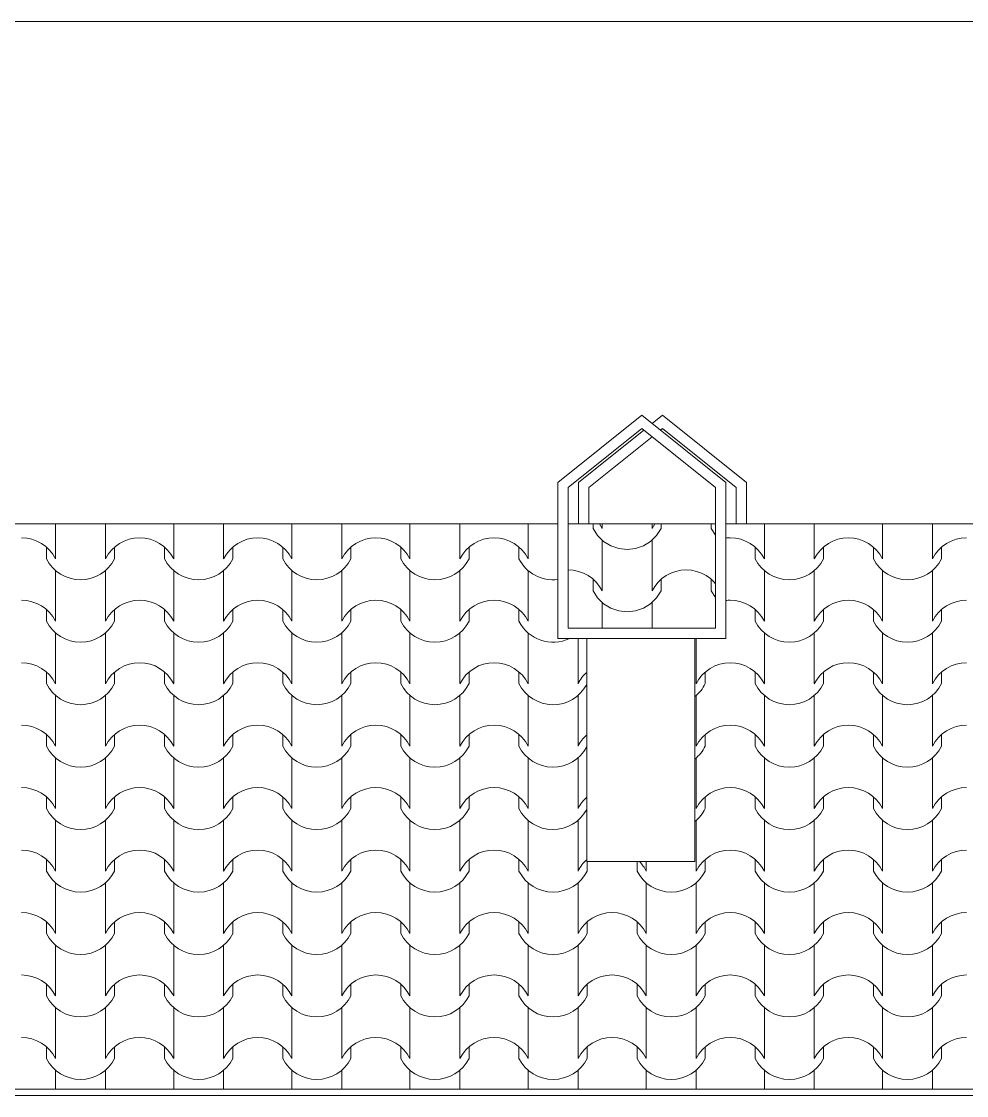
# Model space of a CAD drawing. Header units: millimetres. Extents: x 2791058 to 2855058, y -67651 to -18651.
# Drawn here: x 2811703 to 2816255, y -23822 to -18651 of the extents above; entities that cross this region are included whole.
import ezdxf

# ---------------------------------------------------------------- set-up
doc = ezdxf.new("R2010")
doc.units = ezdxf.units.MM
doc.header["$MEASUREMENT"] = 0
doc.layers.add('Shell - Roof_Pen_No__21', color=7, linetype='Continuous', lineweight=0)
doc.layers.add('Structural - Bearing_Pen_No__1', color=7, linetype='Continuous', lineweight=0)
doc.layers.add('Structural - Bearing_Pen_No__62', color=7, linetype='Continuous', lineweight=0, true_color=0xaaaaaa)

# ---------------------------------------------------------------- blocks, each defined once
blk = doc.blocks.new('*X2', base_point=(2247653.8, -76425))
at = {"layer": 'Structural - Bearing_Pen_No__62', "color": 253, "linetype": 'Continuous', "lineweight": 0, "true_color": 0xaaaaaa}
for p, q in [((2811867.5, -21069.6), (2811867.5, -21116)), ((2812108, -21069.6), (2812108, -21116)), ((2812436.5, -21069.6), (2812436.5, -21116)), ((2812676.9, -21069.6), (2812676.9, -21116)), ((2813005.4, -21069.6), (2813005.4, -21116)), ((2813245.9, -21069.6), (2813245.9, -21116)), ((2813574.4, -21069.6), (2813574.4, -21116)), ((2813814.9, -21069.6), (2813814.9, -21116)), ((2814143.4, -21069.6), (2814143.4, -21116)), ((2815281.3, -21069.6), (2815281.3, -21116)), ((2815521.7, -21069.6), (2815521.7, -21116)), ((2815850.2, -21069.6), (2815850.2, -21116)), ((2816090.7, -21069.6), (2816090.7, -21116)), ((2811867.5, -21116), (2811867.5, -21237.9)), ((2812108, -21116), (2812108, -21237.9)), ((2812436.5, -21116), (2812436.5, -21237.9)), ((2812676.9, -21116), (2812676.9, -21237.9)), ((2813005.4, -21116), (2813005.4, -21237.9)), ((2813245.9, -21116), (2813245.9, -21237.9)), ((2813574.4, -21116), (2813574.4, -21237.9)), ((2813814.9, -21116), (2813814.9, -21237.9)), ((2814143.4, -21116), (2814143.4, -21237.9)), ((2815281.3, -21116), (2815281.3, -21237.9)), ((2815521.7, -21116), (2815521.7, -21237.9)), ((2815850.2, -21116), (2815850.2, -21237.9)), ((2816090.7, -21116), (2816090.7, -21237.9)), ((2811823.5, -21181.8), (2811823.5, -21237.9)), ((2812152, -21181.8), (2812152, -21237.9)), ((2812392.5, -21181.8), (2812392.5, -21237.9)), ((2812721, -21181.8), (2812721, -21237.9)), ((2812961.4, -21181.8), (2812961.4, -21237.9)), ((2813289.9, -21181.8), (2813289.9, -21237.9)), ((2813530.4, -21181.8), (2813530.4, -21237.9)), ((2813858.9, -21181.8), (2813858.9, -21237.9)), ((2814099.3, -21181.8), (2814099.3, -21237.9)), ((2815237.3, -21181.8), (2815237.3, -21237.9)), ((2815565.8, -21181.8), (2815565.8, -21237.9)), ((2815806.2, -21181.8), (2815806.2, -21237.9)), ((2816134.7, -21181.8), (2816134.7, -21237.9)), ((2811867.5, -21294.7), (2811867.5, -21416.6)), ((2812108, -21294.7), (2812108, -21416.6)), ((2812436.5, -21294.7), (2812436.5, -21416.6)), ((2812676.9, -21294.7), (2812676.9, -21416.6)), ((2813005.4, -21294.7), (2813005.4, -21416.6)), ((2813245.9, -21294.7), (2813245.9, -21416.6)), ((2813574.4, -21294.7), (2813574.4, -21416.6)), ((2813814.9, -21294.7), (2813814.9, -21416.6)), ((2814143.4, -21294.7), (2814143.4, -21416.6)), ((2815281.3, -21294.7), (2815281.3, -21416.6)), ((2815521.7, -21294.7), (2815521.7, -21416.6)), ((2815850.2, -21294.7), (2815850.2, -21416.6)), ((2816090.7, -21294.7), (2816090.7, -21416.6)), ((2811867.5, -21416.6), (2811867.5, -21538.6)), ((2812108, -21416.6), (2812108, -21538.6)), ((2812436.5, -21416.6), (2812436.5, -21538.6)), ((2812676.9, -21416.6), (2812676.9, -21538.6)), ((2813005.4, -21416.6), (2813005.4, -21538.6)), ((2813245.9, -21416.6), (2813245.9, -21538.6)), ((2813574.4, -21416.6), (2813574.4, -21538.6)), ((2813814.9, -21416.6), (2813814.9, -21538.6)), ((2814143.4, -21416.6), (2814143.4, -21538.6)), ((2815281.3, -21416.6), (2815281.3, -21538.6)), ((2815521.7, -21416.6), (2815521.7, -21538.6)), ((2815850.2, -21416.6), (2815850.2, -21538.6)), ((2816090.7, -21416.6), (2816090.7, -21538.6)), ((2811823.5, -21482.5), (2811823.5, -21538.6)), ((2812152, -21482.5), (2812152, -21538.6)), ((2812392.5, -21482.5), (2812392.5, -21538.6)), ((2812721, -21482.5), (2812721, -21538.6)), ((2812961.4, -21482.5), (2812961.4, -21538.6)), ((2813289.9, -21482.5), (2813289.9, -21538.6)), ((2813530.4, -21482.5), (2813530.4, -21538.6)), ((2813858.9, -21482.5), (2813858.9, -21538.6)), ((2814099.3, -21482.5), (2814099.3, -21538.6)), ((2815237.3, -21482.5), (2815237.3, -21538.6)), ((2815565.8, -21482.5), (2815565.8, -21538.6)), ((2815806.2, -21482.5), (2815806.2, -21538.6)), ((2816134.7, -21482.5), (2816134.7, -21538.6)), ((2811867.5, -21595.4), (2811867.5, -21717.3)), ((2812108, -21595.4), (2812108, -21717.3)), ((2812436.5, -21595.4), (2812436.5, -21717.3)), ((2812676.9, -21595.4), (2812676.9, -21717.3)), ((2813005.4, -21595.4), (2813005.4, -21717.3)), ((2813245.9, -21595.4), (2813245.9, -21717.3)), ((2813574.4, -21595.4), (2813574.4, -21717.3)), ((2813814.9, -21595.4), (2813814.9, -21717.3)), ((2814143.4, -21595.4), (2814143.4, -21717.3)), ((2815281.3, -21595.4), (2815281.3, -21717.3)), ((2815521.7, -21595.4), (2815521.7, -21717.3)), ((2815850.2, -21595.4), (2815850.2, -21717.3)), ((2816090.7, -21595.4), (2816090.7, -21717.3)), ((2814383.8, -21621.3), (2814383.8, -21717.3)), ((2814952.8, -21621.3), (2814952.8, -21717.3)), ((2811867.5, -21717.3), (2811867.5, -21839.2)), ((2812108, -21717.3), (2812108, -21839.2)), ((2812436.5, -21717.3), (2812436.5, -21839.2)), ((2812676.9, -21717.3), (2812676.9, -21839.2)), ((2813005.4, -21717.3), (2813005.4, -21839.2)), ((2813245.9, -21717.3), (2813245.9, -21839.2)), ((2813574.4, -21717.3), (2813574.4, -21839.2)), ((2813814.9, -21717.3), (2813814.9, -21839.2)), ((2814143.4, -21717.3), (2814143.4, -21839.2)), ((2814383.8, -21717.3), (2814383.8, -21839.2)), ((2814952.8, -21717.3), (2814952.8, -21839.2)), ((2815281.3, -21717.3), (2815281.3, -21839.2)), ((2815521.7, -21717.3), (2815521.7, -21839.2)), ((2815850.2, -21717.3), (2815850.2, -21839.2)), ((2816090.7, -21717.3), (2816090.7, -21839.2)), ((2811823.5, -21783.2), (2811823.5, -21839.2)), ((2812152, -21783.2), (2812152, -21839.2)), ((2812392.5, -21783.2), (2812392.5, -21839.2)), ((2812721, -21783.2), (2812721, -21839.2)), ((2812961.4, -21783.2), (2812961.4, -21839.2)), ((2813289.9, -21783.2), (2813289.9, -21839.2)), ((2813530.4, -21783.2), (2813530.4, -21839.2)), ((2813858.9, -21783.2), (2813858.9, -21839.2)), ((2814099.3, -21783.2), (2814099.3, -21839.2)), ((2814996.8, -21783.2), (2814996.8, -21839.2)), ((2815237.3, -21783.2), (2815237.3, -21839.2)), ((2815565.8, -21783.2), (2815565.8, -21839.2)), ((2815806.2, -21783.2), (2815806.2, -21839.2)), ((2816134.7, -21783.2), (2816134.7, -21839.2)), ((2811867.5, -21896), (2811867.5, -22018)), ((2812108, -21896), (2812108, -22018)), ((2812436.5, -21896), (2812436.5, -22018)), ((2812676.9, -21896), (2812676.9, -22018)), ((2813005.4, -21896), (2813005.4, -22018)), ((2813245.9, -21896), (2813245.9, -22018)), ((2813574.4, -21896), (2813574.4, -22018)), ((2813814.9, -21896), (2813814.9, -22018)), ((2814143.4, -21896), (2814143.4, -22018)), ((2814383.8, -21896), (2814383.8, -22018)), ((2814952.8, -21896), (2814952.8, -22018)), ((2815281.3, -21896), (2815281.3, -22018)), ((2815521.7, -21896), (2815521.7, -22018)), ((2815850.2, -21896), (2815850.2, -22018)), ((2816090.7, -21896), (2816090.7, -22018)), ((2811867.5, -22018), (2811867.5, -22139.9)), ((2812108, -22018), (2812108, -22139.9)), ((2812436.5, -22018), (2812436.5, -22139.9)), ((2812676.9, -22018), (2812676.9, -22139.9)), ((2813005.4, -22018), (2813005.4, -22139.9)), ((2813245.9, -22018), (2813245.9, -22139.9)), ((2813574.4, -22018), (2813574.4, -22139.9)), ((2813814.9, -22018), (2813814.9, -22139.9)), ((2814143.4, -22018), (2814143.4, -22139.9)), ((2814383.8, -22018), (2814383.8, -22139.9)), ((2814952.8, -22018), (2814952.8, -22139.9)), ((2815281.3, -22018), (2815281.3, -22139.9)), ((2815521.7, -22018), (2815521.7, -22139.9)), ((2815850.2, -22018), (2815850.2, -22139.9)), ((2816090.7, -22018), (2816090.7, -22139.9)), ((2811823.5, -22083.9), (2811823.5, -22139.9)), ((2812152, -22083.9), (2812152, -22139.9)), ((2812392.5, -22083.9), (2812392.5, -22139.9)), ((2812721, -22083.9), (2812721, -22139.9)), ((2812961.4, -22083.9), (2812961.4, -22139.9)), ((2813289.9, -22083.9), (2813289.9, -22139.9)), ((2813530.4, -22083.9), (2813530.4, -22139.9)), ((2813858.9, -22083.9), (2813858.9, -22139.9)), ((2814099.3, -22083.9), (2814099.3, -22139.9)), ((2814996.8, -22083.9), (2814996.8, -22139.9)), ((2815237.3, -22083.9), (2815237.3, -22139.9)), ((2815565.8, -22083.9), (2815565.8, -22139.9)), ((2815806.2, -22083.9), (2815806.2, -22139.9)), ((2816134.7, -22083.9), (2816134.7, -22139.9)), ((2811867.5, -22196.7), (2811867.5, -22318.7)), ((2812108, -22196.7), (2812108, -22318.7)), ((2812436.5, -22196.7), (2812436.5, -22318.7)), ((2812676.9, -22196.7), (2812676.9, -22318.7)), ((2813005.4, -22196.7), (2813005.4, -22318.7)), ((2813245.9, -22196.7), (2813245.9, -22318.7)), ((2813574.4, -22196.7), (2813574.4, -22318.7)), ((2813814.9, -22196.7), (2813814.9, -22318.7)), ((2814143.4, -22196.7), (2814143.4, -22318.7)), ((2814383.8, -22196.7), (2814383.8, -22318.7)), ((2814952.8, -22196.7), (2814952.8, -22318.7)), ((2815281.3, -22196.7), (2815281.3, -22318.7)), ((2815521.7, -22196.7), (2815521.7, -22318.7)), ((2815850.2, -22196.7), (2815850.2, -22318.7)), ((2816090.7, -22196.7), (2816090.7, -22318.7)), ((2811867.5, -22318.7), (2811867.5, -22440.6)), ((2812108, -22318.7), (2812108, -22440.6)), ((2812436.5, -22318.7), (2812436.5, -22440.6)), ((2812676.9, -22318.7), (2812676.9, -22440.6)), ((2813005.4, -22318.7), (2813005.4, -22440.6)), ((2813245.9, -22318.7), (2813245.9, -22440.6)), ((2813574.4, -22318.7), (2813574.4, -22440.6)), ((2813814.9, -22318.7), (2813814.9, -22440.6)), ((2814143.4, -22318.7), (2814143.4, -22440.6)), ((2814383.8, -22318.7), (2814383.8, -22440.6)), ((2814952.8, -22318.7), (2814952.8, -22440.6)), ((2815281.3, -22318.7), (2815281.3, -22440.6)), ((2815521.7, -22318.7), (2815521.7, -22440.6)), ((2815850.2, -22318.7), (2815850.2, -22440.6)), ((2816090.7, -22318.7), (2816090.7, -22440.6)), ((2811823.5, -22384.5), (2811823.5, -22440.6)), ((2812152, -22384.5), (2812152, -22440.6)), ((2812392.5, -22384.5), (2812392.5, -22440.6)), ((2812721, -22384.5), (2812721, -22440.6)), ((2812961.4, -22384.5), (2812961.4, -22440.6)), ((2813289.9, -22384.5), (2813289.9, -22440.6)), ((2813530.4, -22384.5), (2813530.4, -22440.6)), ((2813858.9, -22384.5), (2813858.9, -22440.6)), ((2814099.3, -22384.5), (2814099.3, -22440.6)), ((2814996.8, -22384.5), (2814996.8, -22440.6)), ((2815237.3, -22384.5), (2815237.3, -22440.6)), ((2815565.8, -22384.5), (2815565.8, -22440.6)), ((2815806.2, -22384.5), (2815806.2, -22440.6)), ((2816134.7, -22384.5), (2816134.7, -22440.6)), ((2811867.5, -22497.4), (2811867.5, -22619.3)), ((2812108, -22497.4), (2812108, -22619.3)), ((2812436.5, -22497.4), (2812436.5, -22619.3)), ((2812676.9, -22497.4), (2812676.9, -22619.3)), ((2813005.4, -22497.4), (2813005.4, -22619.3)), ((2813245.9, -22497.4), (2813245.9, -22619.3)), ((2813574.4, -22497.4), (2813574.4, -22619.3)), ((2813814.9, -22497.4), (2813814.9, -22619.3)), ((2814143.4, -22497.4), (2814143.4, -22619.3)), ((2814383.8, -22497.4), (2814383.8, -22619.3)), ((2814952.8, -22497.4), (2814952.8, -22619.3)), ((2815281.3, -22497.4), (2815281.3, -22619.3)), ((2815521.7, -22497.4), (2815521.7, -22619.3)), ((2815850.2, -22497.4), (2815850.2, -22619.3)), ((2816090.7, -22497.4), (2816090.7, -22619.3)), ((2811867.5, -22619.3), (2811867.5, -22741.3)), ((2812108, -22619.3), (2812108, -22741.3)), ((2812436.5, -22619.3), (2812436.5, -22741.3)), ((2812676.9, -22619.3), (2812676.9, -22741.3)), ((2813005.4, -22619.3), (2813005.4, -22741.3)), ((2813245.9, -22619.3), (2813245.9, -22741.3)), ((2813574.4, -22619.3), (2813574.4, -22741.3)), ((2813814.9, -22619.3), (2813814.9, -22741.3)), ((2814143.4, -22619.3), (2814143.4, -22741.3)), ((2814383.8, -22619.3), (2814383.8, -22741.3)), ((2814952.8, -22619.3), (2814952.8, -22741.3)), ((2815281.3, -22619.3), (2815281.3, -22741.3)), ((2815521.7, -22619.3), (2815521.7, -22741.3)), ((2815850.2, -22619.3), (2815850.2, -22741.3)), ((2816090.7, -22619.3), (2816090.7, -22741.3)), ((2811823.5, -22685.2), (2811823.5, -22741.3)), ((2812152, -22685.2), (2812152, -22741.3)), ((2812392.5, -22685.2), (2812392.5, -22741.3)), ((2812721, -22685.2), (2812721, -22741.3)), ((2812961.4, -22685.2), (2812961.4, -22741.3)), ((2813289.9, -22685.2), (2813289.9, -22741.3)), ((2813530.4, -22685.2), (2813530.4, -22741.3)), ((2813858.9, -22685.2), (2813858.9, -22741.3)), ((2814099.3, -22685.2), (2814099.3, -22741.3)), ((2814427.8, -22695.8), (2814427.8, -22741.3)), ((2814668.3, -22695.8), (2814668.3, -22741.3)), ((2814712.3, -22695.8), (2814712.3, -22741.3)), ((2814996.8, -22685.2), (2814996.8, -22741.3)), ((2815237.3, -22685.2), (2815237.3, -22741.3)), ((2815565.8, -22685.2), (2815565.8, -22741.3)), ((2815806.2, -22685.2), (2815806.2, -22741.3)), ((2816134.7, -22685.2), (2816134.7, -22741.3)), ((2811867.5, -22798.1), (2811867.5, -22920)), ((2812108, -22798.1), (2812108, -22920)), ((2812436.5, -22798.1), (2812436.5, -22920)), ((2812676.9, -22798.1), (2812676.9, -22920)), ((2813005.4, -22798.1), (2813005.4, -22920)), ((2813245.9, -22798.1), (2813245.9, -22920)), ((2813574.4, -22798.1), (2813574.4, -22920)), ((2813814.9, -22798.1), (2813814.9, -22920)), ((2814143.4, -22798.1), (2814143.4, -22920)), ((2814383.8, -22798.1), (2814383.8, -22920)), ((2814712.3, -22798.1), (2814712.3, -22920)), ((2814952.8, -22798.1), (2814952.8, -22920)), ((2815281.3, -22798.1), (2815281.3, -22920)), ((2815521.7, -22798.1), (2815521.7, -22920)), ((2815850.2, -22798.1), (2815850.2, -22920)), ((2816090.7, -22798.1), (2816090.7, -22920)), ((2811867.5, -22920), (2811867.5, -23041.9)), ((2812108, -22920), (2812108, -23041.9)), ((2812436.5, -22920), (2812436.5, -23041.9)), ((2812676.9, -22920), (2812676.9, -23041.9)), ((2813005.4, -22920), (2813005.4, -23041.9)), ((2813245.9, -22920), (2813245.9, -23041.9)), ((2813574.4, -22920), (2813574.4, -23041.9)), ((2813814.9, -22920), (2813814.9, -23041.9)), ((2814143.4, -22920), (2814143.4, -23041.9)), ((2814383.8, -22920), (2814383.8, -23041.9)), ((2814712.3, -22920), (2814712.3, -23041.9)), ((2814952.8, -22920), (2814952.8, -23041.9)), ((2815281.3, -22920), (2815281.3, -23041.9)), ((2815521.7, -22920), (2815521.7, -23041.9)), ((2815850.2, -22920), (2815850.2, -23041.9)), ((2816090.7, -22920), (2816090.7, -23041.9)), ((2811823.5, -22985.9), (2811823.5, -23041.9)), ((2812152, -22985.9), (2812152, -23041.9)), ((2812392.5, -22985.9), (2812392.5, -23041.9)), ((2812721, -22985.9), (2812721, -23041.9)), ((2812961.4, -22985.9), (2812961.4, -23041.9)), ((2813289.9, -22985.9), (2813289.9, -23041.9)), ((2813530.4, -22985.9), (2813530.4, -23041.9)), ((2813858.9, -22985.9), (2813858.9, -23041.9)), ((2814099.3, -22985.9), (2814099.3, -23041.9)), ((2814427.8, -22985.9), (2814427.8, -23041.9)), ((2814668.3, -22985.9), (2814668.3, -23041.9)), ((2814996.8, -22985.9), (2814996.8, -23041.9)), ((2815237.3, -22985.9), (2815237.3, -23041.9)), ((2815565.8, -22985.9), (2815565.8, -23041.9)), ((2815806.2, -22985.9), (2815806.2, -23041.9)), ((2816134.7, -22985.9), (2816134.7, -23041.9)), ((2811867.5, -23098.7), (2811867.5, -23220.7)), ((2812108, -23098.7), (2812108, -23220.7)), ((2812436.5, -23098.7), (2812436.5, -23220.7)), ((2812676.9, -23098.7), (2812676.9, -23220.7)), ((2813005.4, -23098.7), (2813005.4, -23220.7)), ((2813245.9, -23098.7), (2813245.9, -23220.7)), ((2813574.4, -23098.7), (2813574.4, -23220.7)), ((2813814.9, -23098.7), (2813814.9, -23220.7)), ((2814143.4, -23098.7), (2814143.4, -23220.7)), ((2814383.8, -23098.7), (2814383.8, -23220.7)), ((2814712.3, -23098.7), (2814712.3, -23220.7)), ((2814952.8, -23098.7), (2814952.8, -23220.7)), ((2815281.3, -23098.7), (2815281.3, -23220.7)), ((2815521.7, -23098.7), (2815521.7, -23220.7)), ((2815850.2, -23098.7), (2815850.2, -23220.7)), ((2816090.7, -23098.7), (2816090.7, -23220.7)), ((2811867.5, -23220.7), (2811867.5, -23342.6)), ((2812108, -23220.7), (2812108, -23342.6)), ((2812436.5, -23220.7), (2812436.5, -23342.6)), ((2812676.9, -23220.7), (2812676.9, -23342.6)), ((2813005.4, -23220.7), (2813005.4, -23342.6)), ((2813245.9, -23220.7), (2813245.9, -23342.6)), ((2813574.4, -23220.7), (2813574.4, -23342.6)), ((2813814.9, -23220.7), (2813814.9, -23342.6)), ((2814143.4, -23220.7), (2814143.4, -23342.6)), ((2814383.8, -23220.7), (2814383.8, -23342.6)), ((2814712.3, -23220.7), (2814712.3, -23342.6)), ((2814952.8, -23220.7), (2814952.8, -23342.6)), ((2815281.3, -23220.7), (2815281.3, -23342.6)), ((2815521.7, -23220.7), (2815521.7, -23342.6)), ((2815850.2, -23220.7), (2815850.2, -23342.6)), ((2816090.7, -23220.7), (2816090.7, -23342.6)), ((2811823.5, -23286.6), (2811823.5, -23342.6)), ((2812152, -23286.6), (2812152, -23342.6)), ((2812392.5, -23286.6), (2812392.5, -23342.6)), ((2812721, -23286.6), (2812721, -23342.6)), ((2812961.4, -23286.6), (2812961.4, -23342.6)), ((2813289.9, -23286.6), (2813289.9, -23342.6)), ((2813530.4, -23286.6), (2813530.4, -23342.6)), ((2813858.9, -23286.6), (2813858.9, -23342.6)), ((2814099.3, -23286.6), (2814099.3, -23342.6)), ((2814427.8, -23286.6), (2814427.8, -23342.6)), ((2814668.3, -23286.6), (2814668.3, -23342.6)), ((2814996.8, -23286.6), (2814996.8, -23342.6)), ((2815237.3, -23286.6), (2815237.3, -23342.6)), ((2815565.8, -23286.6), (2815565.8, -23342.6)), ((2815806.2, -23286.6), (2815806.2, -23342.6)), ((2816134.7, -23286.6), (2816134.7, -23342.6)), ((2811867.5, -23399.4), (2811867.5, -23521.3)), ((2812108, -23399.4), (2812108, -23521.3)), ((2812436.5, -23399.4), (2812436.5, -23521.3)), ((2812676.9, -23399.4), (2812676.9, -23521.3)), ((2813005.4, -23399.4), (2813005.4, -23521.3)), ((2813245.9, -23399.4), (2813245.9, -23521.3)), ((2813574.4, -23399.4), (2813574.4, -23521.3)), ((2813814.9, -23399.4), (2813814.9, -23521.3)), ((2814143.4, -23399.4), (2814143.4, -23521.3)), ((2814383.8, -23399.4), (2814383.8, -23521.3)), ((2814712.3, -23399.4), (2814712.3, -23521.3)), ((2814952.8, -23399.4), (2814952.8, -23521.3)), ((2815281.3, -23399.4), (2815281.3, -23521.3)), ((2815521.7, -23399.4), (2815521.7, -23521.3)), ((2815850.2, -23399.4), (2815850.2, -23521.3)), ((2816090.7, -23399.4), (2816090.7, -23521.3)), ((2811867.5, -23521.3), (2811867.5, -23643.3)), ((2812108, -23521.3), (2812108, -23643.3)), ((2812436.5, -23521.3), (2812436.5, -23643.3)), ((2812676.9, -23521.3), (2812676.9, -23643.3)), ((2813005.4, -23521.3), (2813005.4, -23643.3)), ((2813245.9, -23521.3), (2813245.9, -23643.3)), ((2813574.4, -23521.3), (2813574.4, -23643.3)), ((2813814.9, -23521.3), (2813814.9, -23643.3)), ((2814143.4, -23521.3), (2814143.4, -23643.3)), ((2814383.8, -23521.3), (2814383.8, -23643.3)), ((2814712.3, -23521.3), (2814712.3, -23643.3)), ((2814952.8, -23521.3), (2814952.8, -23643.3)), ((2815281.3, -23521.3), (2815281.3, -23643.3)), ((2815521.7, -23521.3), (2815521.7, -23643.3)), ((2815850.2, -23521.3), (2815850.2, -23643.3)), ((2816090.7, -23521.3), (2816090.7, -23643.3)), ((2811823.5, -23587.2), (2811823.5, -23643.3)), ((2812152, -23587.2), (2812152, -23643.3)), ((2812392.5, -23587.2), (2812392.5, -23643.3)), ((2812721, -23587.2), (2812721, -23643.3)), ((2812961.4, -23587.2), (2812961.4, -23643.3)), ((2813289.9, -23587.2), (2813289.9, -23643.3)), ((2813530.4, -23587.2), (2813530.4, -23643.3)), ((2813858.9, -23587.2), (2813858.9, -23643.3)), ((2814099.3, -23587.2), (2814099.3, -23643.3)), ((2814427.8, -23587.2), (2814427.8, -23643.3)), ((2814668.3, -23587.2), (2814668.3, -23643.3)), ((2814996.8, -23587.2), (2814996.8, -23643.3)), ((2815237.3, -23587.2), (2815237.3, -23643.3)), ((2815565.8, -23587.2), (2815565.8, -23643.3)), ((2815806.2, -23587.2), (2815806.2, -23643.3)), ((2816134.7, -23587.2), (2816134.7, -23643.3)), ((2811867.5, -23700.1), (2811867.5, -23792)), ((2812108, -23700.1), (2812108, -23792)), ((2812436.5, -23700.1), (2812436.5, -23792)), ((2812676.9, -23700.1), (2812676.9, -23792)), ((2813005.4, -23700.1), (2813005.4, -23792)), ((2813245.9, -23700.1), (2813245.9, -23792)), ((2813574.4, -23700.1), (2813574.4, -23792)), ((2813814.9, -23700.1), (2813814.9, -23792)), ((2814143.4, -23700.1), (2814143.4, -23792)), ((2814383.8, -23700.1), (2814383.8, -23792)), ((2814712.3, -23700.1), (2814712.3, -23792)), ((2814952.8, -23700.1), (2814952.8, -23792)), ((2815281.3, -23700.1), (2815281.3, -23792)), ((2815521.7, -23700.1), (2815521.7, -23792)), ((2815850.2, -23700.1), (2815850.2, -23792)), ((2816090.7, -23700.1), (2816090.7, -23792))]:
    blk.add_line(p, q, dxfattribs=at)
for centre, radius, start, end in [((2811702.7, -21321.8), 184.9, 26.9885, 89.8295), ((2812272.8, -21321.8), 184.9, 90.1705, 153.0115), ((2812271.7, -21321.8), 184.9, 26.9885, 89.8295), ((2812841.7, -21321.8), 184.9, 90.1705, 153.0115), ((2812840.6, -21321.8), 184.9, 26.9885, 89.8295), ((2813410.7, -21321.8), 184.9, 90.1705, 153.0115), ((2813409.6, -21321.8), 184.9, 26.9885, 89.8295), ((2813979.7, -21321.8), 184.9, 90.1705, 153.0115), ((2813978.6, -21321.8), 184.9, 26.9885, 89.8295), ((2815117.6, -21321.8), 184.9, 90.1705, 96.7792), ((2815116.5, -21321.8), 184.9, 26.9885, 89.8295), ((2815686.5, -21321.8), 184.9, 90.1705, 153.0115), ((2815685.4, -21321.8), 184.9, 26.9885, 89.8295), ((2816255.5, -21321.8), 184.9, 90.1705, 153.0115), ((2811987.8, -21155.3), 183.9, 206.7044, 333.2956), ((2812556.7, -21155.3), 183.9, 206.7044, 333.2956), ((2813125.7, -21155.3), 183.9, 206.7044, 333.2956), ((2813694.6, -21155.3), 183.9, 206.7044, 333.2956), ((2814263.6, -21155.3), 183.9, 206.7044, 276.9227), ((2815401.5, -21155.3), 183.9, 206.7044, 333.2956), ((2815970.5, -21155.3), 183.9, 206.7044, 333.2956), ((2811702.7, -21622.5), 184.9, 26.9885, 89.8295), ((2812272.8, -21622.5), 184.9, 90.1705, 153.0115), ((2812271.7, -21622.5), 184.9, 26.9885, 89.8295), ((2812841.7, -21622.5), 184.9, 90.1705, 153.0115), ((2812840.6, -21622.5), 184.9, 26.9885, 89.8295), ((2813410.7, -21622.5), 184.9, 90.1705, 153.0115), ((2813409.6, -21622.5), 184.9, 26.9885, 89.8295), ((2813979.7, -21622.5), 184.9, 90.1705, 153.0115), ((2813978.6, -21622.5), 184.9, 26.9885, 89.8295), ((2815117.6, -21622.5), 184.9, 90.1705, 96.7792), ((2815116.5, -21622.5), 184.9, 26.9885, 89.8295), ((2815686.5, -21622.5), 184.9, 90.1705, 153.0115), ((2815685.4, -21622.5), 184.9, 26.9885, 89.8295), ((2816255.5, -21622.5), 184.9, 90.1705, 153.0115), ((2811987.8, -21456), 183.9, 206.7044, 333.2956), ((2812556.7, -21456), 183.9, 206.7044, 333.2956), ((2813125.7, -21456), 183.9, 206.7044, 333.2956), ((2813694.6, -21456), 183.9, 206.7044, 333.2956), ((2814263.6, -21456), 183.9, 206.7044, 295.9223), ((2815401.5, -21456), 183.9, 206.7044, 333.2956), ((2815970.5, -21456), 183.9, 206.7044, 333.2956), ((2811702.7, -21923.2), 184.9, 26.9885, 89.8295), ((2812272.8, -21923.2), 184.9, 90.1705, 153.0115), ((2812271.7, -21923.2), 184.9, 26.9885, 89.8295), ((2812841.7, -21923.2), 184.9, 90.1705, 153.0115), ((2812840.6, -21923.2), 184.9, 26.9885, 89.8295), ((2813410.7, -21923.2), 184.9, 90.1705, 153.0115), ((2813409.6, -21923.2), 184.9, 26.9885, 89.8295), ((2813979.7, -21923.2), 184.9, 90.1705, 153.0115), ((2813978.6, -21923.2), 184.9, 26.9885, 89.8295), ((2815117.6, -21923.2), 184.9, 90.1705, 153.0115), ((2815116.5, -21923.2), 184.9, 26.9885, 89.8295), ((2815686.5, -21923.2), 184.9, 90.1705, 153.0115), ((2815685.4, -21923.2), 184.9, 26.9885, 89.8295), ((2816255.5, -21923.2), 184.9, 90.1705, 153.0115), ((2814548.6, -21923.2), 184.9, 131.6362, 153.0115), ((2811987.8, -21756.6), 183.9, 206.7044, 333.2956), ((2812556.7, -21756.6), 183.9, 206.7044, 333.2956), ((2813125.7, -21756.6), 183.9, 206.7044, 333.2956), ((2813694.6, -21756.6), 183.9, 206.7044, 333.2956), ((2814263.6, -21756.6), 183.9, 206.7044, 331.8844), ((2814832.6, -21756.6), 183.9, 308.003, 333.2956), ((2815401.5, -21756.6), 183.9, 206.7044, 333.2956), ((2815970.5, -21756.6), 183.9, 206.7044, 333.2956), ((2811702.7, -22223.8), 184.9, 26.9885, 89.8295), ((2812272.8, -22223.8), 184.9, 90.1705, 153.0115), ((2812271.7, -22223.8), 184.9, 26.9885, 89.8295), ((2812841.7, -22223.8), 184.9, 90.1705, 153.0115), ((2812840.6, -22223.8), 184.9, 26.9885, 89.8295), ((2813410.7, -22223.8), 184.9, 90.1705, 153.0115), ((2813409.6, -22223.8), 184.9, 26.9885, 89.8295), ((2813979.7, -22223.8), 184.9, 90.1705, 153.0115), ((2813978.6, -22223.8), 184.9, 26.9885, 89.8295), ((2815117.6, -22223.8), 184.9, 90.1705, 153.0115), ((2815116.5, -22223.8), 184.9, 26.9885, 89.8295), ((2815686.5, -22223.8), 184.9, 90.1705, 153.0115), ((2815685.4, -22223.8), 184.9, 26.9885, 89.8295), ((2816255.5, -22223.8), 184.9, 90.1705, 153.0115), ((2814548.6, -22223.8), 184.9, 131.6362, 153.0115), ((2811987.8, -22057.3), 183.9, 206.7044, 333.2956), ((2812556.7, -22057.3), 183.9, 206.7044, 333.2956), ((2813125.7, -22057.3), 183.9, 206.7044, 333.2956), ((2813694.6, -22057.3), 183.9, 206.7044, 333.2956), ((2814263.6, -22057.3), 183.9, 206.7044, 331.8844), ((2814832.6, -22057.3), 183.9, 308.003, 333.2956), ((2815401.5, -22057.3), 183.9, 206.7044, 333.2956), ((2815970.5, -22057.3), 183.9, 206.7044, 333.2956), ((2811702.7, -22524.5), 184.9, 26.9885, 89.8295), ((2812272.8, -22524.5), 184.9, 90.1705, 153.0115), ((2812271.7, -22524.5), 184.9, 26.9885, 89.8295), ((2812841.7, -22524.5), 184.9, 90.1705, 153.0115), ((2812840.6, -22524.5), 184.9, 26.9885, 89.8295), ((2813410.7, -22524.5), 184.9, 90.1705, 153.0115), ((2813409.6, -22524.5), 184.9, 26.9885, 89.8295), ((2813979.7, -22524.5), 184.9, 90.1705, 153.0115), ((2813978.6, -22524.5), 184.9, 26.9885, 89.8295), ((2814548.6, -22524.5), 184.9, 131.6362, 153.0115), ((2815117.6, -22524.5), 184.9, 90.1705, 153.0115), ((2815116.5, -22524.5), 184.9, 26.9885, 89.8295), ((2815686.5, -22524.5), 184.9, 90.1705, 153.0115), ((2815685.4, -22524.5), 184.9, 26.9885, 89.8295), ((2816255.5, -22524.5), 184.9, 90.1705, 153.0115), ((2811987.8, -22358), 183.9, 206.7044, 333.2956), ((2812556.7, -22358), 183.9, 206.7044, 333.2956), ((2813125.7, -22358), 183.9, 206.7044, 333.2956), ((2813694.6, -22358), 183.9, 206.7044, 333.2956), ((2814263.6, -22358), 183.9, 206.7044, 331.8844), ((2814832.6, -22358), 183.9, 308.003, 333.2956), ((2815401.5, -22358), 183.9, 206.7044, 333.2956), ((2815970.5, -22358), 183.9, 206.7044, 333.2956), ((2811702.7, -22825.2), 184.9, 26.9885, 89.8295), ((2812272.8, -22825.2), 184.9, 90.1705, 153.0115), ((2812271.7, -22825.2), 184.9, 26.9885, 89.8295), ((2812841.7, -22825.2), 184.9, 90.1705, 153.0115), ((2812840.6, -22825.2), 184.9, 26.9885, 89.8295), ((2813410.7, -22825.2), 184.9, 90.1705, 153.0115), ((2813409.6, -22825.2), 184.9, 26.9885, 89.8295), ((2813979.7, -22825.2), 184.9, 90.1705, 153.0115), ((2813978.6, -22825.2), 184.9, 26.9885, 89.8295), ((2815117.6, -22825.2), 184.9, 90.1705, 153.0115), ((2815116.5, -22825.2), 184.9, 26.9885, 89.8295), ((2815686.5, -22825.2), 184.9, 90.1705, 153.0115), ((2815685.4, -22825.2), 184.9, 26.9885, 89.8295), ((2816255.5, -22825.2), 184.9, 90.1705, 153.0115), ((2814548.6, -22825.2), 184.9, 131.6362, 153.0115), ((2814547.5, -22825.2), 184.9, 26.9885, 44.405), ((2811987.8, -22658.6), 183.9, 206.7044, 333.2956), ((2812556.7, -22658.6), 183.9, 206.7044, 333.2956), ((2813125.7, -22658.6), 183.9, 206.7044, 333.2956), ((2813694.6, -22658.6), 183.9, 206.7044, 333.2956), ((2814263.6, -22658.6), 183.9, 206.7044, 333.2956), ((2814832.6, -22658.6), 183.9, 206.7044, 333.2956), ((2815401.5, -22658.6), 183.9, 206.7044, 333.2956), ((2815970.5, -22658.6), 183.9, 206.7044, 333.2956), ((2811702.7, -23125.9), 184.9, 26.9885, 89.8295), ((2812272.8, -23125.9), 184.9, 90.1705, 153.0115), ((2812271.7, -23125.9), 184.9, 26.9885, 89.8295), ((2812841.7, -23125.9), 184.9, 90.1705, 153.0115), ((2812840.6, -23125.9), 184.9, 26.9885, 89.8295), ((2813410.7, -23125.9), 184.9, 90.1705, 153.0115), ((2813409.6, -23125.9), 184.9, 26.9885, 89.8295), ((2813979.7, -23125.9), 184.9, 90.1705, 153.0115), ((2813978.6, -23125.9), 184.9, 26.9885, 89.8295), ((2814548.6, -23125.9), 184.9, 90.1705, 153.0115), ((2814547.5, -23125.9), 184.9, 26.9885, 89.8295), ((2815117.6, -23125.9), 184.9, 90.1705, 153.0115), ((2815116.5, -23125.9), 184.9, 26.9885, 89.8295), ((2815686.5, -23125.9), 184.9, 90.1705, 153.0115), ((2815685.4, -23125.9), 184.9, 26.9885, 89.8295), ((2816255.5, -23125.9), 184.9, 90.1705, 153.0115), ((2811987.8, -22959.3), 183.9, 206.7044, 333.2956), ((2812556.7, -22959.3), 183.9, 206.7044, 333.2956), ((2813125.7, -22959.3), 183.9, 206.7044, 333.2956), ((2813694.6, -22959.3), 183.9, 206.7044, 333.2956), ((2814263.6, -22959.3), 183.9, 206.7044, 333.2956), ((2814832.6, -22959.3), 183.9, 206.7044, 333.2956), ((2815401.5, -22959.3), 183.9, 206.7044, 333.2956), ((2815970.5, -22959.3), 183.9, 206.7044, 333.2956), ((2811702.7, -23426.5), 184.9, 26.9885, 89.8295), ((2812272.8, -23426.5), 184.9, 90.1705, 153.0115), ((2812271.7, -23426.5), 184.9, 26.9885, 89.8295), ((2812841.7, -23426.5), 184.9, 90.1705, 153.0115), ((2812840.6, -23426.5), 184.9, 26.9885, 89.8295), ((2813410.7, -23426.5), 184.9, 90.1705, 153.0115), ((2813409.6, -23426.5), 184.9, 26.9885, 89.8295), ((2813979.7, -23426.5), 184.9, 90.1705, 153.0115), ((2813978.6, -23426.5), 184.9, 26.9885, 89.8295), ((2814548.6, -23426.5), 184.9, 90.1705, 153.0115), ((2814547.5, -23426.5), 184.9, 26.9885, 89.8295), ((2815117.6, -23426.5), 184.9, 90.1705, 153.0115), ((2815116.5, -23426.5), 184.9, 26.9885, 89.8295), ((2815686.5, -23426.5), 184.9, 90.1705, 153.0115), ((2815685.4, -23426.5), 184.9, 26.9885, 89.8295), ((2816255.5, -23426.5), 184.9, 90.1705, 153.0115), ((2811987.8, -23260), 183.9, 206.7044, 333.2956), ((2812556.7, -23260), 183.9, 206.7044, 333.2956), ((2813125.7, -23260), 183.9, 206.7044, 333.2956), ((2813694.6, -23260), 183.9, 206.7044, 333.2956), ((2814263.6, -23260), 183.9, 206.7044, 333.2956), ((2814832.6, -23260), 183.9, 206.7044, 333.2956), ((2815401.5, -23260), 183.9, 206.7044, 333.2956), ((2815970.5, -23260), 183.9, 206.7044, 333.2956), ((2811702.7, -23727.2), 184.9, 26.9885, 89.8295), ((2812272.8, -23727.2), 184.9, 90.1705, 153.0115), ((2812271.7, -23727.2), 184.9, 26.9885, 89.8295), ((2812841.7, -23727.2), 184.9, 90.1705, 153.0115), ((2812840.6, -23727.2), 184.9, 26.9885, 89.8295), ((2813410.7, -23727.2), 184.9, 90.1705, 153.0115), ((2813409.6, -23727.2), 184.9, 26.9885, 89.8295), ((2813979.7, -23727.2), 184.9, 90.1705, 153.0115), ((2813978.6, -23727.2), 184.9, 26.9885, 89.8295), ((2814548.6, -23727.2), 184.9, 90.1705, 153.0115), ((2814547.5, -23727.2), 184.9, 26.9885, 89.8295), ((2815117.6, -23727.2), 184.9, 90.1705, 153.0115), ((2815116.5, -23727.2), 184.9, 26.9885, 89.8295), ((2815686.5, -23727.2), 184.9, 90.1705, 153.0115), ((2815685.4, -23727.2), 184.9, 26.9885, 89.8295), ((2816255.5, -23727.2), 184.9, 90.1705, 153.0115), ((2811987.8, -23560.7), 183.9, 206.7044, 333.2956), ((2812556.7, -23560.7), 183.9, 206.7044, 333.2956), ((2813125.7, -23560.7), 183.9, 206.7044, 333.2956), ((2813694.6, -23560.7), 183.9, 206.7044, 333.2956), ((2814263.6, -23560.7), 183.9, 206.7044, 333.2956), ((2814832.6, -23560.7), 183.9, 206.7044, 333.2956), ((2815401.5, -23560.7), 183.9, 206.7044, 333.2956), ((2815970.5, -23560.7), 183.9, 206.7044, 333.2956)]:
    blk.add_arc(centre, radius, start, end, dxfattribs=at)
blk = doc.blocks.new('Fill_1', base_point=(2247653.8, -74425))
at = {"layer": 'Structural - Bearing_Pen_No__1', "color": 7, "linetype": 'Continuous', "lineweight": 0}
for p, q in [((2814285.8, -21069.6), (2811625.8, -21069.6)), ((2814285.8, -21621.3), (2814285.8, -21069.6)), ((2820083.6, -21069.6), (2815095.8, -21069.6)), ((2815095.8, -21069.6), (2815095.8, -21621.3)), ((2814425.8, -21621.3), (2814285.8, -21621.3)), ((2814425.8, -22695.8), (2814425.8, -21621.3)), ((2815095.8, -21621.3), (2814945.8, -21621.3)), ((2814945.8, -21621.3), (2814945.8, -22695.8)), ((2814945.8, -22695.8), (2814425.8, -22695.8)), ((2804975.8, -23792), (2820083.6, -23792))]:
    blk.add_line(p, q, dxfattribs=at)
at = {"layer": 'Structural - Bearing_Pen_No__62', "color": 253, "linetype": 'Continuous', "lineweight": 0, "true_color": 0xaaaaaa}
blk.add_blockref('*X2', (2247653.8, -76425), dxfattribs=at)
blk = doc.blocks.new('*X8', base_point=(2247653.8, -76425))
at = {"layer": 'Structural - Bearing_Pen_No__62', "color": 253, "linetype": 'Continuous', "lineweight": 0, "true_color": 0xaaaaaa}
for p, q in [((2814456, -21069.6), (2814456, -21091.9)), ((2814456, -21091.9), (2814478.1, -21125.9)), ((2814487, -21070.2), (2814486.5, -21069.6)), ((2814500, -21091.9), (2814487, -21070.2)), ((2814500, -21069.6), (2814500, -21091.9)), ((2814740.5, -21069.6), (2814740.5, -21091.9)), ((2814753.5, -21070.2), (2814740.5, -21091.9)), ((2814754, -21069.6), (2814753.5, -21070.2)), ((2814762.4, -21125.9), (2814784.5, -21091.9)), ((2814784.5, -21069.6), (2814784.5, -21091.9)), ((2815024.9, -21069.6), (2815024.9, -21091.9)), ((2815024.9, -21091.9), (2815045.8, -21123.9)), ((2814478.1, -21125.9), (2814507.1, -21154.2)), ((2814733.4, -21154.2), (2814762.4, -21125.9)), ((2814500, -21148.7), (2814500, -21270.6)), ((2814507.1, -21154.2), (2814541.6, -21175.5)), ((2814541.6, -21175.5), (2814579.9, -21188.7)), ((2814579.9, -21188.7), (2814620.2, -21193.1)), ((2814620.2, -21193.1), (2814660.5, -21188.7)), ((2814660.5, -21188.7), (2814698.9, -21175.5)), ((2814698.9, -21175.5), (2814733.4, -21154.2)), ((2814740.5, -21148.7), (2814740.5, -21270.6)), ((2814361, -21293.4), (2814335.8, -21291.6)), ((2814385.8, -21298.6), (2814361, -21293.4)), ((2814409.6, -21307.2), (2814385.8, -21298.6)), ((2814500, -21270.6), (2814500, -21392.6)), ((2814740.5, -21270.6), (2814740.5, -21392.6)), ((2814854.7, -21298.6), (2814830.8, -21307.2)), ((2814879.4, -21293.4), (2814854.7, -21298.6)), ((2814904.7, -21291.6), (2814879.4, -21293.4)), ((2814930, -21293.4), (2814904.7, -21291.6)), ((2814954.8, -21298.6), (2814930, -21293.4)), ((2814978.6, -21307.2), (2814954.8, -21298.6)), ((2814432.1, -21319), (2814409.6, -21307.2)), ((2814452.7, -21333.7), (2814432.1, -21319)), ((2814471.1, -21351.1), (2814452.7, -21333.7)), ((2814456, -21336.5), (2814456, -21392.6)), ((2814487, -21370.8), (2814471.1, -21351.1)), ((2814769.4, -21351.1), (2814753.5, -21370.8)), ((2814787.8, -21333.7), (2814769.4, -21351.1)), ((2814784.5, -21336.5), (2814784.5, -21392.6)), ((2814808.4, -21319), (2814787.8, -21333.7)), ((2814830.8, -21307.2), (2814808.4, -21319)), ((2815001, -21319), (2814978.6, -21307.2)), ((2815021.7, -21333.7), (2815001, -21319)), ((2815040.1, -21351.1), (2815021.7, -21333.7)), ((2815024.9, -21336.5), (2815024.9, -21392.6)), ((2815045.8, -21358.2), (2815040.1, -21351.1)), ((2814456, -21392.6), (2814478.1, -21426.6)), ((2814500, -21392.6), (2814487, -21370.8)), ((2814753.5, -21370.8), (2814740.5, -21392.6)), ((2814762.4, -21426.6), (2814784.5, -21392.6)), ((2815024.9, -21392.6), (2815045.8, -21424.6)), ((2814478.1, -21426.6), (2814507.1, -21454.9)), ((2814500, -21449.4), (2814500, -21571.3)), ((2814507.1, -21454.9), (2814541.6, -21476.2)), ((2814698.9, -21476.2), (2814733.4, -21454.9)), ((2814733.4, -21454.9), (2814762.4, -21426.6)), ((2814740.5, -21449.4), (2814740.5, -21571.3)), ((2814541.6, -21476.2), (2814579.9, -21489.3)), ((2814579.9, -21489.3), (2814620.2, -21493.8)), ((2814620.2, -21493.8), (2814660.5, -21489.3)), ((2814660.5, -21489.3), (2814698.9, -21476.2))]:
    blk.add_line(p, q, dxfattribs=at)
blk = doc.blocks.new('Fill_4', base_point=(2247653.8, -74425))
at = {"layer": 'Structural - Bearing_Pen_No__1', "color": 7, "linetype": 'Continuous', "lineweight": 0}
for p, q in [((2814335.8, -21069.6), (2814335.8, -21571.3)), ((2815045.8, -21069.6), (2814335.8, -21069.6)), ((2815045.8, -21571.3), (2815045.8, -21069.6)), ((2814335.8, -21571.3), (2815045.8, -21571.3))]:
    blk.add_line(p, q, dxfattribs=at)
at = {"layer": 'Structural - Bearing_Pen_No__62', "color": 253, "linetype": 'Continuous', "lineweight": 0, "true_color": 0xaaaaaa}
blk.add_blockref('*X8', (2247653.8, -76425), dxfattribs=at)

msp = doc.modelspace()

# ---------------------------------------------------------------- linework, layer by layer
at = {"layer": 'Shell - Roof_Pen_No__21', "color": 7, "linetype": 'Continuous', "lineweight": 0}
for p, q in [((2791057.579, -18651.285), (2855057.579, -18651.285)), ((2814690.754, -20546.835), (2814285.754, -20871.311)), ((2814690.754, -20546.835), (2815095.754, -20871.311)), ((2814790.754, -20546.835), (2814740.754, -20586.894)), ((2814790.754, -20546.835), (2815195.754, -20871.311)), ((2814690.754, -20610.516), (2814335.754, -20894.933)), ((2814701.012, -20618.734), (2814385.754, -20871.311)), ((2814690.754, -20610.516), (2815045.754, -20894.933)), ((2814790.754, -20610.516), (2814780.497, -20618.734)), ((2814790.754, -20610.516), (2815145.754, -20894.933)), ((2814740.754, -20650.575), (2814435.754, -20894.933)), ((2814285.754, -21621.311), (2814285.754, -20871.311)), ((2814385.754, -21069.559), (2814385.754, -20871.311)), ((2815095.754, -21621.311), (2815095.754, -20871.311)), ((2815195.754, -21069.559), (2815195.754, -20871.311)), ((2814335.754, -21571.311), (2814335.754, -20894.933)), ((2814435.754, -21069.559), (2814435.754, -20894.933)), ((2815045.754, -21571.311), (2815045.754, -20894.933)), ((2815145.754, -21069.559), (2815145.754, -20894.933)), ((2814285.754, -21069.559), (2811625.754, -21069.559)), ((2815045.754, -21069.559), (2814335.754, -21069.559)), ((2821025.754, -21069.559), (2815095.754, -21069.559)), ((2814335.754, -21571.311), (2815045.754, -21571.311)), ((2814435.754, -21621.311), (2814285.754, -21621.311)), ((2814425.754, -21621.311), (2814425.754, -22695.787)), ((2814435.754, -21621.311), (2814945.754, -21621.311)), ((2814945.754, -21621.311), (2814945.754, -22695.787)), ((2814945.754, -21621.311), (2815095.754, -21621.311)), ((2814435.754, -22695.787), (2814945.754, -22695.787)), ((2804575.754, -23792.015), (2821075.754, -23792.015)), ((2804575.754, -23822.015), (2821075.754, -23822.015))]:
    msp.add_line(p, q, dxfattribs=at)

# ---------------------------------------------------------------- block references
at = {"layer": 'Structural - Bearing_Pen_No__62', "color": 253, "linetype": 'Continuous', "lineweight": 0, "true_color": 0xaaaaaa}
for name in ['Fill_1', 'Fill_4']:
    msp.add_blockref(name, (2247653.822, -74424.967), dxfattribs=at)

doc.saveas('drawing.dxf')
